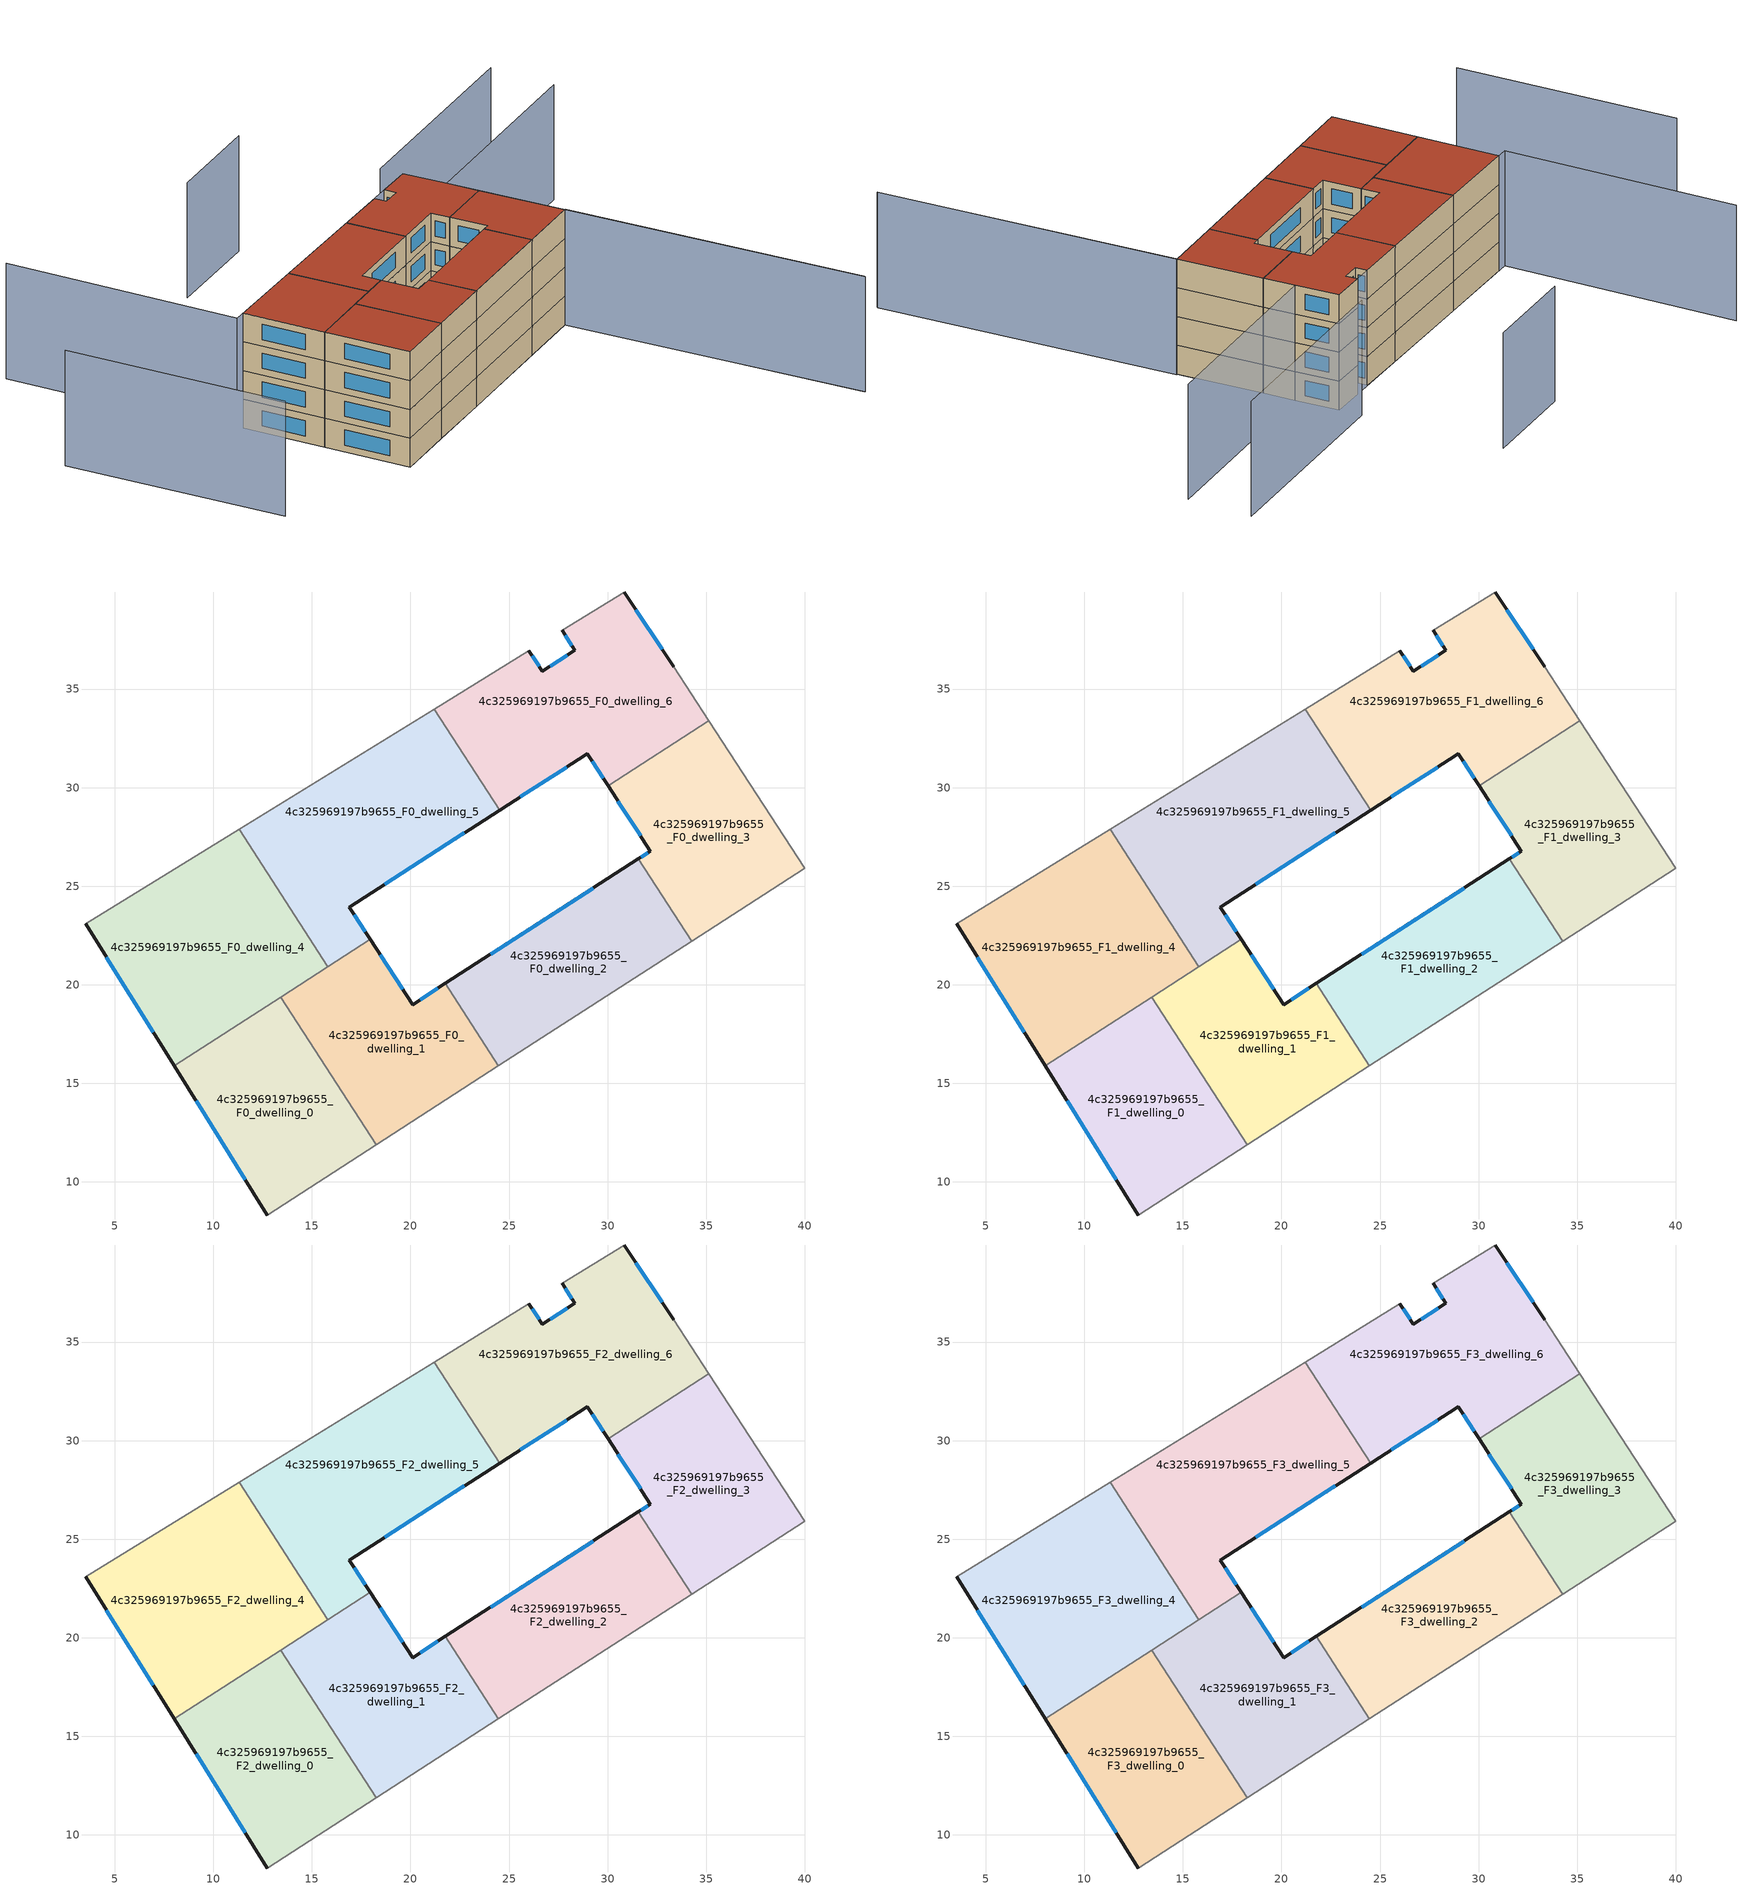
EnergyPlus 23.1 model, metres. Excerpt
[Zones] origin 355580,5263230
4c325969197b9655_F0_dwelling_0
 floor ground (EU_floor_Construction): 13.42,19.38 18.26,11.89 12.74,8.32 8.02,15.89 z0
 wall outside (EU_wall_Construction): 8.02,15.89 12.74,8.32 z0:3
 wall to 4c325969197b9655_F0_dwelling_1 (EU_wall_Construction): 18.26,11.89 13.42,19.38 z0:3
 wall adiabatic (EU_wall_Construction): 12.74,8.32 18.26,11.89 z0:3
 wall to 4c325969197b9655_F0_dwelling_4 (EU_wall_Construction): 13.42,19.38 8.02,15.89 z0:3
 window (EU_Window_Construction): 9.13,14.11 11.63,10.1 z0.7:2.3
4c325969197b9655_F0_dwelling_1
 floor ground (EU_floor_Construction): 21.77,20.07 24.46,15.89 18.26,11.89 13.42,19.38 17.96,22.3 20.11,18.99 z0
 wall outside (EU_wall_Construction): 21.77,20.07 20.11,18.99 17.96,22.3 z0:3
 wall to 4c325969197b9655_F0_dwelling_2 (EU_wall_Construction): 24.46,15.89 21.77,20.07 z0:3
 wall adiabatic (EU_wall_Construction): 18.26,11.89 24.46,15.89 z0:3
 wall to 4c325969197b9655_F0_dwelling_5 (EU_wall_Construction): 17.96,22.3 15.81,20.92 z0:3
 wall to 4c325969197b9655_F0_dwelling_4 (EU_wall_Construction): 15.81,20.92 13.42,19.38 z0:3
 window (EU_Window_Construction): 19.6,19.77 18.46,21.53 / 21.38,19.81 20.5,19.24 z0.7:2.3
4c325969197b9655_F0_dwelling_2
 floor ground (EU_floor_Construction): 31.56,26.39 34.26,22.21 24.46,15.89 21.77,20.07 z0
 wall outside (EU_wall_Construction): 31.56,26.39 21.77,20.07 z0:3
 wall to 4c325969197b9655_F0_dwelling_3 (EU_wall_Construction): 34.26,22.21 31.56,26.39 z0:3
 wall adiabatic (EU_wall_Construction): 24.46,15.89 34.26,22.21 z0:3
 window (EU_Window_Construction): 29.26,24.9 24.07,21.55 z0.7:2.3
4c325969197b9655_F0_dwelling_3
 floor ground (EU_floor_Construction): 35.14,33.39 40,25.91 34.26,22.21 31.56,26.39 32.17,26.78 30.02,30.09 z0
 wall outside (EU_wall_Construction): 30.02,30.09 32.17,26.78 31.56,26.39 z0:3
 wall to 4c325969197b9655_F0_dwelling_6 (EU_wall_Construction): 35.14,33.39 30.02,30.09 z0:3
 wall adiabatic (EU_wall_Construction): 34.26,22.21 40,25.91 35.14,33.39 z0:3
 window (EU_Window_Construction): 30.53,29.32 31.67,27.56 / 32.03,26.69 31.71,26.48 z0.7:2.3
4c325969197b9655_F0_dwelling_4
 floor ground (EU_floor_Construction): 11.32,27.89 15.82,20.92 8.02,15.89 3.53,23.09 z0
 wall outside (EU_wall_Construction): 3.53,23.09 8.02,15.89 z0:3
 wall to 4c325969197b9655_F0_dwelling_5 (EU_wall_Construction): 15.82,20.92 11.32,27.89 z0:3
 wall adiabatic (EU_wall_Construction): 11.32,27.89 3.53,23.09 z0:3
 window (EU_Window_Construction): 4.58,21.4 6.96,17.58 z0.7:2.3
4c325969197b9655_F0_dwelling_5
 floor ground (EU_floor_Construction): 21.21,33.99 24.53,28.86 16.9,23.93 17.96,22.3 15.82,20.92 11.32,27.89 z0
 wall outside (EU_wall_Construction): 17.96,22.3 16.9,23.93 24.53,28.86 z0:3
 wall adiabatic (EU_wall_Construction): 21.21,33.99 11.32,27.89 z0:3
 wall to 4c325969197b9655_F0_dwelling_6 (EU_wall_Construction): 24.53,28.86 21.21,33.99 z0:3
 window (EU_Window_Construction): 18.69,25.09 22.73,27.7 / 17.71,22.69 17.15,23.55 z0.7:2.3
4c325969197b9655_F0_dwelling_6
 floor ground (EU_floor_Construction): 33.35,36.14 35.14,33.39 30.02,30.09 28.96,31.72 24.53,28.86 21.21,33.99 26.01,36.94 26.69,35.9 28.34,36.96 27.69,37.98 30.85,39.92 z0
 wall outside (EU_wall_Construction): 33.35,36.14 30.85,39.92 / 24.53,28.86 28.96,31.72 30.02,30.09 / 27.69,37.98 28.34,36.96 26.69,35.9 26.01,36.94 z0:3
 wall adiabatic (EU_wall_Construction): 35.14,33.39 33.35,36.14 / 26.01,36.94 21.21,33.99 / 30.85,39.92 27.69,37.98 z0:3
 window (EU_Window_Construction): 32.76,37.03 31.44,39.03 / 29.21,31.34 29.77,30.47 / 25.57,29.53 27.92,31.05 / 26.53,36.14 26.17,36.7 / 27.95,36.71 27.08,36.15 / 27.84,37.74 28.19,37.2 z0.7:2.3
4c325969197b9655_F1_dwelling_0
 floor to 4c325969197b9655_F0_dwelling_0 (EU_floor_Construction): 13.42,19.38 18.26,11.89 12.74,8.32 8.02,15.89 z3
 wall outside (EU_wall_Construction): 8.02,15.89 12.74,8.32 z3:6
 wall to 4c325969197b9655_F1_dwelling_1 (EU_wall_Construction): 18.26,11.89 13.42,19.38 z3:6
 wall adiabatic (EU_wall_Construction): 12.74,8.32 18.26,11.89 z3:6
 wall to 4c325969197b9655_F1_dwelling_4 (EU_wall_Construction): 13.42,19.38 8.02,15.89 z3:6
 window (EU_Window_Construction): 9.13,14.11 11.63,10.1 z3.7:5.3
4c325969197b9655_F1_dwelling_1
 floor to 4c325969197b9655_F0_dwelling_1 (EU_floor_Construction): 21.77,20.07 24.46,15.89 18.26,11.89 13.42,19.38 17.96,22.3 20.11,18.99 z3
 wall outside (EU_wall_Construction): 21.77,20.07 20.11,18.99 17.96,22.3 z3:6
 wall to 4c325969197b9655_F1_dwelling_2 (EU_wall_Construction): 24.46,15.89 21.77,20.07 z3:6
 wall adiabatic (EU_wall_Construction): 18.26,11.89 24.46,15.89 z3:6
 wall to 4c325969197b9655_F1_dwelling_5 (EU_wall_Construction): 17.96,22.3 15.81,20.92 z3:6
 wall to 4c325969197b9655_F1_dwelling_4 (EU_wall_Construction): 15.81,20.92 13.42,19.38 z3:6
 window (EU_Window_Construction): 19.6,19.77 18.46,21.53 / 21.38,19.81 20.5,19.24 z3.7:5.3
4c325969197b9655_F1_dwelling_2
 floor to 4c325969197b9655_F0_dwelling_2 (EU_floor_Construction): 31.56,26.39 34.26,22.21 24.46,15.89 21.77,20.07 z3
 wall outside (EU_wall_Construction): 31.56,26.39 21.77,20.07 z3:6
 wall to 4c325969197b9655_F1_dwelling_3 (EU_wall_Construction): 34.26,22.21 31.56,26.39 z3:6
 wall adiabatic (EU_wall_Construction): 24.46,15.89 34.26,22.21 z3:6
 window (EU_Window_Construction): 29.26,24.9 24.07,21.55 z3.7:5.3
4c325969197b9655_F1_dwelling_3
 floor to 4c325969197b9655_F0_dwelling_3 (EU_floor_Construction): 35.14,33.39 40,25.91 34.26,22.21 31.56,26.39 32.17,26.78 30.02,30.09 z3
 wall outside (EU_wall_Construction): 30.02,30.09 32.17,26.78 31.56,26.39 z3:6
 wall to 4c325969197b9655_F1_dwelling_6 (EU_wall_Construction): 35.14,33.39 30.02,30.09 z3:6
 wall adiabatic (EU_wall_Construction): 34.26,22.21 40,25.91 35.14,33.39 z3:6
 window (EU_Window_Construction): 30.53,29.32 31.67,27.56 / 32.03,26.69 31.71,26.48 z3.7:5.3
4c325969197b9655_F1_dwelling_4
 floor to 4c325969197b9655_F0_dwelling_4 (EU_floor_Construction): 11.32,27.89 15.82,20.92 8.02,15.89 3.53,23.09 z3
 wall outside (EU_wall_Construction): 3.53,23.09 8.02,15.89 z3:6
 wall to 4c325969197b9655_F1_dwelling_5 (EU_wall_Construction): 15.82,20.92 11.32,27.89 z3:6
 wall adiabatic (EU_wall_Construction): 11.32,27.89 3.53,23.09 z3:6
 window (EU_Window_Construction): 4.58,21.4 6.96,17.58 z3.7:5.3
4c325969197b9655_F1_dwelling_5
 floor to 4c325969197b9655_F0_dwelling_5 (EU_floor_Construction): 21.21,33.99 24.53,28.86 16.9,23.93 17.96,22.3 15.82,20.92 11.32,27.89 z3
 wall outside (EU_wall_Construction): 17.96,22.3 16.9,23.93 24.53,28.86 z3:6
 wall adiabatic (EU_wall_Construction): 21.21,33.99 11.32,27.89 z3:6
 wall to 4c325969197b9655_F1_dwelling_6 (EU_wall_Construction): 24.53,28.86 21.21,33.99 z3:6
 window (EU_Window_Construction): 18.69,25.09 22.73,27.7 / 17.71,22.69 17.15,23.55 z3.7:5.3
4c325969197b9655_F1_dwelling_6
 floor to 4c325969197b9655_F0_dwelling_6 (EU_floor_Construction): 33.35,36.14 35.14,33.39 30.02,30.09 28.96,31.72 24.53,28.86 21.21,33.99 26.01,36.94 26.69,35.9 28.34,36.96 27.69,37.98 30.85,39.92 z3
 wall outside (EU_wall_Construction): 33.35,36.14 30.85,39.92 / 24.53,28.86 28.96,31.72 30.02,30.09 / 27.69,37.98 28.34,36.96 26.69,35.9 26.01,36.94 z3:6
 wall adiabatic (EU_wall_Construction): 35.14,33.39 33.35,36.14 / 26.01,36.94 21.21,33.99 / 30.85,39.92 27.69,37.98 z3:6
 window (EU_Window_Construction): 32.76,37.03 31.44,39.03 / 29.21,31.34 29.77,30.47 / 25.57,29.53 27.92,31.05 / 26.53,36.14 26.17,36.7 / 27.95,36.71 27.08,36.15 / 27.84,37.74 28.19,37.2 z3.7:5.3
4c325969197b9655_F2_dwelling_0
 floor to 4c325969197b9655_F1_dwelling_0 (EU_floor_Construction): 13.42,19.38 18.26,11.89 12.74,8.32 8.02,15.89 z6
 wall outside (EU_wall_Construction): 8.02,15.89 12.74,8.32 z6:9
 wall to 4c325969197b9655_F2_dwelling_1 (EU_wall_Construction): 18.26,11.89 13.42,19.38 z6:9
 wall adiabatic (EU_wall_Construction): 12.74,8.32 18.26,11.89 z6:9
 wall to 4c325969197b9655_F2_dwelling_4 (EU_wall_Construction): 13.42,19.38 8.02,15.89 z6:9
 window (EU_Window_Construction): 9.13,14.11 11.63,10.1 z6.7:8.3
4c325969197b9655_F2_dwelling_1
 floor to 4c325969197b9655_F1_dwelling_1 (EU_floor_Construction): 21.77,20.07 24.46,15.89 18.26,11.89 13.42,19.38 17.96,22.3 20.11,18.99 z6
 wall outside (EU_wall_Construction): 21.77,20.07 20.11,18.99 17.96,22.3 z6:9
 wall to 4c325969197b9655_F2_dwelling_2 (EU_wall_Construction): 24.46,15.89 21.77,20.07 z6:9
 wall adiabatic (EU_wall_Construction): 18.26,11.89 24.46,15.89 z6:9
 wall to 4c325969197b9655_F2_dwelling_5 (EU_wall_Construction): 17.96,22.3 15.81,20.92 z6:9
 wall to 4c325969197b9655_F2_dwelling_4 (EU_wall_Construction): 15.81,20.92 13.42,19.38 z6:9
 window (EU_Window_Construction): 19.6,19.77 18.46,21.53 / 21.38,19.81 20.5,19.24 z6.7:8.3
4c325969197b9655_F2_dwelling_2
 floor to 4c325969197b9655_F1_dwelling_2 (EU_floor_Construction): 31.56,26.39 34.26,22.21 24.46,15.89 21.77,20.07 z6
 wall outside (EU_wall_Construction): 31.56,26.39 21.77,20.07 z6:9
 wall to 4c325969197b9655_F2_dwelling_3 (EU_wall_Construction): 34.26,22.21 31.56,26.39 z6:9
 wall adiabatic (EU_wall_Construction): 24.46,15.89 34.26,22.21 z6:9
 window (EU_Window_Construction): 29.26,24.9 24.07,21.55 z6.7:8.3
4c325969197b9655_F2_dwelling_3
 floor to 4c325969197b9655_F1_dwelling_3 (EU_floor_Construction): 35.14,33.39 40,25.91 34.26,22.21 31.56,26.39 32.17,26.78 30.02,30.09 z6
 wall outside (EU_wall_Construction): 30.02,30.09 32.17,26.78 31.56,26.39 z6:9
 wall to 4c325969197b9655_F2_dwelling_6 (EU_wall_Construction): 35.14,33.39 30.02,30.09 z6:9
 wall adiabatic (EU_wall_Construction): 34.26,22.21 40,25.91 35.14,33.39 z6:9
 window (EU_Window_Construction): 30.53,29.32 31.67,27.56 / 32.03,26.69 31.71,26.48 z6.7:8.3
4c325969197b9655_F2_dwelling_4
 floor to 4c325969197b9655_F1_dwelling_4 (EU_floor_Construction): 11.32,27.89 15.82,20.92 8.02,15.89 3.53,23.09 z6
 wall outside (EU_wall_Construction): 3.53,23.09 8.02,15.89 z6:9
 wall to 4c325969197b9655_F2_dwelling_5 (EU_wall_Construction): 15.82,20.92 11.32,27.89 z6:9
 wall adiabatic (EU_wall_Construction): 11.32,27.89 3.53,23.09 z6:9
 window (EU_Window_Construction): 4.58,21.4 6.96,17.58 z6.7:8.3
4c325969197b9655_F2_dwelling_5
 floor to 4c325969197b9655_F1_dwelling_5 (EU_floor_Construction): 21.21,33.99 24.53,28.86 16.9,23.93 17.96,22.3 15.82,20.92 11.32,27.89 z6
 wall outside (EU_wall_Construction): 17.96,22.3 16.9,23.93 24.53,28.86 z6:9
 wall adiabatic (EU_wall_Construction): 21.21,33.99 11.32,27.89 z6:9
 wall to 4c325969197b9655_F2_dwelling_6 (EU_wall_Construction): 24.53,28.86 21.21,33.99 z6:9
 window (EU_Window_Construction): 18.69,25.09 22.73,27.7 / 17.71,22.69 17.15,23.55 z6.7:8.3
4c325969197b9655_F2_dwelling_6
 floor to 4c325969197b9655_F1_dwelling_6 (EU_floor_Construction): 33.35,36.14 35.14,33.39 30.02,30.09 28.96,31.72 24.53,28.86 21.21,33.99 26.01,36.94 26.69,35.9 28.34,36.96 27.69,37.98 30.85,39.92 z6
 wall outside (EU_wall_Construction): 33.35,36.14 30.85,39.92 / 24.53,28.86 28.96,31.72 30.02,30.09 / 27.69,37.98 28.34,36.96 26.69,35.9 26.01,36.94 z6:9
 wall adiabatic (EU_wall_Construction): 35.14,33.39 33.35,36.14 / 26.01,36.94 21.21,33.99 / 30.85,39.92 27.69,37.98 z6:9
 window (EU_Window_Construction): 32.76,37.03 31.44,39.03 / 29.21,31.34 29.77,30.47 / 25.57,29.53 27.92,31.05 / 26.53,36.14 26.17,36.7 / 27.95,36.71 27.08,36.15 / 27.84,37.74 28.19,37.2 z6.7:8.3
4c325969197b9655_F3_dwelling_0
 floor to 4c325969197b9655_F2_dwelling_0 (EU_floor_Construction): 13.42,19.38 18.26,11.89 12.74,8.32 8.02,15.89 z9
 wall outside (EU_wall_Construction): 8.02,15.89 12.74,8.32 z9:12
 wall to 4c325969197b9655_F3_dwelling_1 (EU_wall_Construction): 18.26,11.89 13.42,19.38 z9:12
 wall adiabatic (EU_wall_Construction): 12.74,8.32 18.26,11.89 z9:12
 wall to 4c325969197b9655_F3_dwelling_4 (EU_wall_Construction): 13.42,19.38 8.02,15.89 z9:12
 window (EU_Window_Construction): 9.13,14.11 11.63,10.1 z9.7:11.3
 roof outside (EU_roof_Construction): 18.26,11.89 13.42,19.38 8.02,15.89 12.74,8.32 z12
4c325969197b9655_F3_dwelling_1
 floor to 4c325969197b9655_F2_dwelling_1 (EU_floor_Construction): 21.77,20.07 24.46,15.89 18.26,11.89 13.42,19.38 17.96,22.3 20.11,18.99 z9
 wall outside (EU_wall_Construction): 21.77,20.07 20.11,18.99 17.96,22.3 z9:12
 wall to 4c325969197b9655_F3_dwelling_2 (EU_wall_Construction): 24.46,15.89 21.77,20.07 z9:12
 wall adiabatic (EU_wall_Construction): 18.26,11.89 24.46,15.89 z9:12
 wall to 4c325969197b9655_F3_dwelling_5 (EU_wall_Construction): 17.96,22.3 15.81,20.92 z9:12
 wall to 4c325969197b9655_F3_dwelling_4 (EU_wall_Construction): 15.81,20.92 13.42,19.38 z9:12
 window (EU_Window_Construction): 19.6,19.77 18.46,21.53 / 21.38,19.81 20.5,19.24 z9.7:11.3
 roof outside (EU_roof_Construction): 24.46,15.89 21.77,20.07 20.11,18.99 17.96,22.3 13.42,19.38 18.26,11.89 z12
4c325969197b9655_F3_dwelling_2
 floor to 4c325969197b9655_F2_dwelling_2 (EU_floor_Construction): 31.56,26.39 34.26,22.21 24.46,15.89 21.77,20.07 z9
 wall outside (EU_wall_Construction): 31.56,26.39 21.77,20.07 z9:12
 wall to 4c325969197b9655_F3_dwelling_3 (EU_wall_Construction): 34.26,22.21 31.56,26.39 z9:12
 wall adiabatic (EU_wall_Construction): 24.46,15.89 34.26,22.21 z9:12
 window (EU_Window_Construction): 29.26,24.9 24.07,21.55 z9.7:11.3
 roof outside (EU_roof_Construction): 34.26,22.21 31.56,26.39 21.77,20.07 24.46,15.89 z12
4c325969197b9655_F3_dwelling_3
 floor to 4c325969197b9655_F2_dwelling_3 (EU_floor_Construction): 35.14,33.39 40,25.91 34.26,22.21 31.56,26.39 32.17,26.78 30.02,30.09 z9
 wall outside (EU_wall_Construction): 30.02,30.09 32.17,26.78 31.56,26.39 z9:12
 wall to 4c325969197b9655_F3_dwelling_6 (EU_wall_Construction): 35.14,33.39 30.02,30.09 z9:12
 wall adiabatic (EU_wall_Construction): 34.26,22.21 40,25.91 35.14,33.39 z9:12
 window (EU_Window_Construction): 30.53,29.32 31.67,27.56 / 32.03,26.69 31.71,26.48 z9.7:11.3
 roof outside (EU_roof_Construction): 40,25.91 35.14,33.39 30.02,30.09 32.17,26.78 31.56,26.39 34.26,22.21 z12
4c325969197b9655_F3_dwelling_4
 floor to 4c325969197b9655_F2_dwelling_4 (EU_floor_Construction): 11.32,27.89 15.82,20.92 8.02,15.89 3.53,23.09 z9
 wall outside (EU_wall_Construction): 3.53,23.09 8.02,15.89 z9:12
 wall to 4c325969197b9655_F3_dwelling_5 (EU_wall_Construction): 15.82,20.92 11.32,27.89 z9:12
 wall adiabatic (EU_wall_Construction): 11.32,27.89 3.53,23.09 z9:12
 window (EU_Window_Construction): 4.58,21.4 6.96,17.58 z9.7:11.3
 roof outside (EU_roof_Construction): 15.82,20.92 11.32,27.89 3.53,23.09 8.02,15.89 z12
4c325969197b9655_F3_dwelling_5
 floor to 4c325969197b9655_F2_dwelling_5 (EU_floor_Construction): 21.21,33.99 24.53,28.86 16.9,23.93 17.96,22.3 15.82,20.92 11.32,27.89 z9
 wall outside (EU_wall_Construction): 17.96,22.3 16.9,23.93 24.53,28.86 z9:12
 wall adiabatic (EU_wall_Construction): 21.21,33.99 11.32,27.89 z9:12
 wall to 4c325969197b9655_F3_dwelling_6 (EU_wall_Construction): 24.53,28.86 21.21,33.99 z9:12
 window (EU_Window_Construction): 18.69,25.09 22.73,27.7 / 17.71,22.69 17.15,23.55 z9.7:11.3
 roof outside (EU_roof_Construction): 17.96,22.3 16.9,23.93 24.53,28.86 21.21,33.99 11.32,27.89 15.82,20.92 z12
4c325969197b9655_F3_dwelling_6
 floor to 4c325969197b9655_F2_dwelling_6 (EU_floor_Construction): 33.35,36.14 35.14,33.39 30.02,30.09 28.96,31.72 24.53,28.86 21.21,33.99 26.01,36.94 26.69,35.9 28.34,36.96 27.69,37.98 30.85,39.92 z9
 wall outside (EU_wall_Construction): 33.35,36.14 30.85,39.92 / 24.53,28.86 28.96,31.72 30.02,30.09 / 27.69,37.98 28.34,36.96 26.69,35.9 26.01,36.94 z9:12
 wall adiabatic (EU_wall_Construction): 35.14,33.39 33.35,36.14 / 26.01,36.94 21.21,33.99 / 30.85,39.92 27.69,37.98 z9:12
 window (EU_Window_Construction): 32.76,37.03 31.44,39.03 / 29.21,31.34 29.77,30.47 / 25.57,29.53 27.92,31.05 / 26.53,36.14 26.17,36.7 / 27.95,36.71 27.08,36.15 / 27.84,37.74 28.19,37.2 z9.7:11.3
 roof outside (EU_roof_Construction): 35.14,33.39 33.35,36.14 30.85,39.92 27.69,37.98 28.34,36.96 26.69,35.9 26.01,36.94 21.21,33.99 24.53,28.86 28.96,31.72 30.02,30.09 z12
shading: -14.56,24.99 -2.36,5.62 / 12.74,8.32 40.06,25.96 / 40.06,25.96 56.86,-0.05 / 56.89,-0.1 33.35,36.14 / 33.35,36.14 52.22,48.39 / 30.85,39.92 2.53,22.48 / 2.53,22.48 -10.16,43.09 / 21.77,54.42 12.75,48.63 / 48.99,54.41 29.62,41.91 z0:12
[Building]
EU S2 Campaign: North Axis=0; Terrain=City; Solar Distribution=FullExterior
[Site:Location]
Budapest.Ferenc.Liszt.Intl.AP: Latitude=47.437; Longitude=19.256; Time Zone=1; Elevation=185
[SizingPeriod:WeatherFileDays]
AnnualSizingPeriod: Begin Month=1; Begin Day of Month=1; End Month=12; End Day of Month=31; Day of Week for Start Day=Monday; Use Weather File Daylight Saving Period=No; Use Weather File Rain and Snow Indicators=No
[MATERIAL]
EU_InternalMass_Material: Roughness=MediumRough; Thickness=0.1; Conductivity=1; Density=1800; Specific Heat=900; Thermal Absorptance=0.9; Solar Absorptance=0.7; Visible Absorptance=0.7
[MATERIAL:NOMASS] Roughness=MediumRough; Thermal Absorptance=0.9; Solar Absorptance=0.7; Visible Absorptance=0.7
Name | Thermal Resistance
EU_wall_NoMass | 0.832559
EU_roof_NoMass | 1.39638
EU_floor_NoMass | 0.872794
[WINDOWMATERIAL:SIMPLEGLAZINGSYSTEM]
EU_Window_SimpleGlazing: UFactor=2.79869; Solar Heat Gain Coefficient=0.75; Visible Transmittance=0.75
[CONSTRUCTION]
EU_wall_Construction: EU_wall_NoMass
EU_roof_Construction: EU_roof_NoMass
EU_floor_Construction: EU_floor_NoMass
EU_Window_Construction: EU_Window_SimpleGlazing
EU_InternalMass_Construction: EU_InternalMass_Material
[ZONE] Type=1; Multiplier=1; Ceiling Height=autocalculate; Floor Area=autocalculate; Part of Total Floor Area=Yes
Name | Volume
4c325969197b9655_F0_dwelling_0; 4c325969197b9655_F1_dwelling_0; 4c325969197b9655_F2_dwelling_0; 4c325969197b9655_F3_dwelling_0 | 174.016
4c325969197b9655_F0_dwelling_1; 4c325969197b9655_F1_dwelling_1; 4c325969197b9655_F2_dwelling_1; 4c325969197b9655_F3_dwelling_1 | 174.027
4c325969197b9655_F0_dwelling_2; 4c325969197b9655_F1_dwelling_2; 4c325969197b9655_F2_dwelling_2; 4c325969197b9655_F3_dwelling_2 | 174.029
4c325969197b9655_F0_dwelling_3; 4c325969197b9655_F1_dwelling_3; 4c325969197b9655_F2_dwelling_3; 4c325969197b9655_F3_dwelling_3 | 174.032
4c325969197b9655_F0_dwelling_4; 4c325969197b9655_F1_dwelling_4; 4c325969197b9655_F2_dwelling_4; 4c325969197b9655_F3_dwelling_4 | 232.022
4c325969197b9655_F0_dwelling_5; 4c325969197b9655_F1_dwelling_5; 4c325969197b9655_F2_dwelling_5; 4c325969197b9655_F3_dwelling_5 | 232.031
4c325969197b9655_F0_dwelling_6; 4c325969197b9655_F1_dwelling_6; 4c325969197b9655_F2_dwelling_6; 4c325969197b9655_F3_dwelling_6 | 232.034
[INTERNALMASS] Construction=EU_InternalMass_Construction
Name | Zone or ZoneList | Surface Area
4c325969197b9655_F0_dwelling_0_EU_InternalMass | 4c325969197b9655_F0_dwelling_0 | 58.0055
4c325969197b9655_F0_dwelling_1_EU_InternalMass | 4c325969197b9655_F0_dwelling_1 | 58.0091
4c325969197b9655_F0_dwelling_2_EU_InternalMass | 4c325969197b9655_F0_dwelling_2 | 58.0097
4c325969197b9655_F0_dwelling_3_EU_InternalMass | 4c325969197b9655_F0_dwelling_3 | 58.0106
4c325969197b9655_F0_dwelling_4_EU_InternalMass | 4c325969197b9655_F0_dwelling_4 | 77.3406
4c325969197b9655_F0_dwelling_5_EU_InternalMass | 4c325969197b9655_F0_dwelling_5 | 77.3433
4c325969197b9655_F0_dwelling_6_EU_InternalMass | 4c325969197b9655_F0_dwelling_6 | 77.3449
4c325969197b9655_F1_dwelling_0_EU_InternalMass | 4c325969197b9655_F1_dwelling_0 | 58.0055
4c325969197b9655_F1_dwelling_1_EU_InternalMass | 4c325969197b9655_F1_dwelling_1 | 58.0091
4c325969197b9655_F1_dwelling_2_EU_InternalMass | 4c325969197b9655_F1_dwelling_2 | 58.0097
4c325969197b9655_F1_dwelling_3_EU_InternalMass | 4c325969197b9655_F1_dwelling_3 | 58.0106
4c325969197b9655_F1_dwelling_4_EU_InternalMass | 4c325969197b9655_F1_dwelling_4 | 77.3406
4c325969197b9655_F1_dwelling_5_EU_InternalMass | 4c325969197b9655_F1_dwelling_5 | 77.3433
4c325969197b9655_F1_dwelling_6_EU_InternalMass | 4c325969197b9655_F1_dwelling_6 | 77.3449
4c325969197b9655_F2_dwelling_0_EU_InternalMass | 4c325969197b9655_F2_dwelling_0 | 58.0055
4c325969197b9655_F2_dwelling_1_EU_InternalMass | 4c325969197b9655_F2_dwelling_1 | 58.0091
4c325969197b9655_F2_dwelling_2_EU_InternalMass | 4c325969197b9655_F2_dwelling_2 | 58.0097
4c325969197b9655_F2_dwelling_3_EU_InternalMass | 4c325969197b9655_F2_dwelling_3 | 58.0106
4c325969197b9655_F2_dwelling_4_EU_InternalMass | 4c325969197b9655_F2_dwelling_4 | 77.3406
4c325969197b9655_F2_dwelling_5_EU_InternalMass | 4c325969197b9655_F2_dwelling_5 | 77.3433
4c325969197b9655_F2_dwelling_6_EU_InternalMass | 4c325969197b9655_F2_dwelling_6 | 77.3449
4c325969197b9655_F3_dwelling_0_EU_InternalMass | 4c325969197b9655_F3_dwelling_0 | 58.0055
4c325969197b9655_F3_dwelling_1_EU_InternalMass | 4c325969197b9655_F3_dwelling_1 | 58.0091
4c325969197b9655_F3_dwelling_2_EU_InternalMass | 4c325969197b9655_F3_dwelling_2 | 58.0097
4c325969197b9655_F3_dwelling_3_EU_InternalMass | 4c325969197b9655_F3_dwelling_3 | 58.0106
4c325969197b9655_F3_dwelling_4_EU_InternalMass | 4c325969197b9655_F3_dwelling_4 | 77.3406
4c325969197b9655_F3_dwelling_5_EU_InternalMass | 4c325969197b9655_F3_dwelling_5 | 77.3433
4c325969197b9655_F3_dwelling_6_EU_InternalMass | 4c325969197b9655_F3_dwelling_6 | 77.3449
[OTHEREQUIPMENT] Fuel Type=Electricity; Design Level Calculation Method=Watts/Area; Power per Zone Floor Area=1; Fraction Latent=0; Fraction Radiant=0; Fraction Lost=0; Carbon Dioxide Generation Rate=0; EndUse Subcategory=EU_Step8_InternalGains
Name | Zone or ZoneList or Space or SpaceList | Schedule
EU_Step8_InternalGain_4c325969197b9655_F0_dwelling_0_f000 | 4c325969197b9655_F0_dwelling_0 | EU_Step8_GainSchedule_4c325969197b9655_F0_dwelling_0_f000
EU_Step8_InternalGain_4c325969197b9655_F0_dwelling_1_f000 | 4c325969197b9655_F0_dwelling_1 | EU_Step8_GainSchedule_4c325969197b9655_F0_dwelling_1_f000
EU_Step8_InternalGain_4c325969197b9655_F0_dwelling_2_f000 | 4c325969197b9655_F0_dwelling_2 | EU_Step8_GainSchedule_4c325969197b9655_F0_dwelling_2_f000
EU_Step8_InternalGain_4c325969197b9655_F0_dwelling_3_f000 | 4c325969197b9655_F0_dwelling_3 | EU_Step8_GainSchedule_4c325969197b9655_F0_dwelling_3_f000
EU_Step8_InternalGain_4c325969197b9655_F0_dwelling_4_f000 | 4c325969197b9655_F0_dwelling_4 | EU_Step8_GainSchedule_4c325969197b9655_F0_dwelling_4_f000
EU_Step8_InternalGain_4c325969197b9655_F0_dwelling_5_f000 | 4c325969197b9655_F0_dwelling_5 | EU_Step8_GainSchedule_4c325969197b9655_F0_dwelling_5_f000
EU_Step8_InternalGain_4c325969197b9655_F0_dwelling_6_f000 | 4c325969197b9655_F0_dwelling_6 | EU_Step8_GainSchedule_4c325969197b9655_F0_dwelling_6_f000
EU_Step8_InternalGain_4c325969197b9655_F1_dwelling_0_f000 | 4c325969197b9655_F1_dwelling_0 | EU_Step8_GainSchedule_4c325969197b9655_F1_dwelling_0_f000
EU_Step8_InternalGain_4c325969197b9655_F1_dwelling_1_f000 | 4c325969197b9655_F1_dwelling_1 | EU_Step8_GainSchedule_4c325969197b9655_F1_dwelling_1_f000
EU_Step8_InternalGain_4c325969197b9655_F1_dwelling_2_f000 | 4c325969197b9655_F1_dwelling_2 | EU_Step8_GainSchedule_4c325969197b9655_F1_dwelling_2_f000
EU_Step8_InternalGain_4c325969197b9655_F1_dwelling_3_f000 | 4c325969197b9655_F1_dwelling_3 | EU_Step8_GainSchedule_4c325969197b9655_F1_dwelling_3_f000
EU_Step8_InternalGain_4c325969197b9655_F1_dwelling_4_f000 | 4c325969197b9655_F1_dwelling_4 | EU_Step8_GainSchedule_4c325969197b9655_F1_dwelling_4_f000
EU_Step8_InternalGain_4c325969197b9655_F1_dwelling_5_f000 | 4c325969197b9655_F1_dwelling_5 | EU_Step8_GainSchedule_4c325969197b9655_F1_dwelling_5_f000
EU_Step8_InternalGain_4c325969197b9655_F1_dwelling_6_f000 | 4c325969197b9655_F1_dwelling_6 | EU_Step8_GainSchedule_4c325969197b9655_F1_dwelling_6_f000
EU_Step8_InternalGain_4c325969197b9655_F2_dwelling_0_f000 | 4c325969197b9655_F2_dwelling_0 | EU_Step8_GainSchedule_4c325969197b9655_F2_dwelling_0_f000
EU_Step8_InternalGain_4c325969197b9655_F2_dwelling_1_f000 | 4c325969197b9655_F2_dwelling_1 | EU_Step8_GainSchedule_4c325969197b9655_F2_dwelling_1_f000
EU_Step8_InternalGain_4c325969197b9655_F2_dwelling_2_f000 | 4c325969197b9655_F2_dwelling_2 | EU_Step8_GainSchedule_4c325969197b9655_F2_dwelling_2_f000
EU_Step8_InternalGain_4c325969197b9655_F2_dwelling_3_f000 | 4c325969197b9655_F2_dwelling_3 | EU_Step8_GainSchedule_4c325969197b9655_F2_dwelling_3_f000
EU_Step8_InternalGain_4c325969197b9655_F2_dwelling_4_f000 | 4c325969197b9655_F2_dwelling_4 | EU_Step8_GainSchedule_4c325969197b9655_F2_dwelling_4_f000
EU_Step8_InternalGain_4c325969197b9655_F2_dwelling_5_f000 | 4c325969197b9655_F2_dwelling_5 | EU_Step8_GainSchedule_4c325969197b9655_F2_dwelling_5_f000
EU_Step8_InternalGain_4c325969197b9655_F2_dwelling_6_f000 | 4c325969197b9655_F2_dwelling_6 | EU_Step8_GainSchedule_4c325969197b9655_F2_dwelling_6_f000
EU_Step8_InternalGain_4c325969197b9655_F3_dwelling_0_f000 | 4c325969197b9655_F3_dwelling_0 | EU_Step8_GainSchedule_4c325969197b9655_F3_dwelling_0_f000
EU_Step8_InternalGain_4c325969197b9655_F3_dwelling_1_f000 | 4c325969197b9655_F3_dwelling_1 | EU_Step8_GainSchedule_4c325969197b9655_F3_dwelling_1_f000
EU_Step8_InternalGain_4c325969197b9655_F3_dwelling_2_f000 | 4c325969197b9655_F3_dwelling_2 | EU_Step8_GainSchedule_4c325969197b9655_F3_dwelling_2_f000
EU_Step8_InternalGain_4c325969197b9655_F3_dwelling_3_f000 | 4c325969197b9655_F3_dwelling_3 | EU_Step8_GainSchedule_4c325969197b9655_F3_dwelling_3_f000
EU_Step8_InternalGain_4c325969197b9655_F3_dwelling_4_f000 | 4c325969197b9655_F3_dwelling_4 | EU_Step8_GainSchedule_4c325969197b9655_F3_dwelling_4_f000
EU_Step8_InternalGain_4c325969197b9655_F3_dwelling_5_f000 | 4c325969197b9655_F3_dwelling_5 | EU_Step8_GainSchedule_4c325969197b9655_F3_dwelling_5_f000
EU_Step8_InternalGain_4c325969197b9655_F3_dwelling_6_f000 | 4c325969197b9655_F3_dwelling_6 | EU_Step8_GainSchedule_4c325969197b9655_F3_dwelling_6_f000
[ZONEVENTILATION:DESIGNFLOWRATE] Schedule=EU_AlwaysOn; Design Flow Rate Calculation Method=AirChanges/Hour; Air Changes per Hour=0.475469; Ventilation Type=Natural; Fan Pressure Rise=0; Fan Total Efficiency=1; Constant Term Coefficient=1; Temperature Term Coefficient=0; Velocity Term Coefficient=0; Velocity Squared Term Coefficient=0; Minimum Indoor Temperature=-100; Maximum Indoor Temperature=100; Delta Temperature=-100; Minimum Outdoor Temperature=-100; Maximum Outdoor Temperature=100; Maximum Wind Speed=40
Name | Zone or ZoneList or Space or SpaceList
EU_ConstantAir_4c325969197b9655_F0_dwelling_0 | 4c325969197b9655_F0_dwelling_0
EU_ConstantAir_4c325969197b9655_F0_dwelling_1 | 4c325969197b9655_F0_dwelling_1
EU_ConstantAir_4c325969197b9655_F0_dwelling_2 | 4c325969197b9655_F0_dwelling_2
EU_ConstantAir_4c325969197b9655_F0_dwelling_3 | 4c325969197b9655_F0_dwelling_3
EU_ConstantAir_4c325969197b9655_F0_dwelling_4 | 4c325969197b9655_F0_dwelling_4
EU_ConstantAir_4c325969197b9655_F0_dwelling_5 | 4c325969197b9655_F0_dwelling_5
EU_ConstantAir_4c325969197b9655_F0_dwelling_6 | 4c325969197b9655_F0_dwelling_6
EU_ConstantAir_4c325969197b9655_F1_dwelling_0 | 4c325969197b9655_F1_dwelling_0
EU_ConstantAir_4c325969197b9655_F1_dwelling_1 | 4c325969197b9655_F1_dwelling_1
EU_ConstantAir_4c325969197b9655_F1_dwelling_2 | 4c325969197b9655_F1_dwelling_2
EU_ConstantAir_4c325969197b9655_F1_dwelling_3 | 4c325969197b9655_F1_dwelling_3
EU_ConstantAir_4c325969197b9655_F1_dwelling_4 | 4c325969197b9655_F1_dwelling_4
EU_ConstantAir_4c325969197b9655_F1_dwelling_5 | 4c325969197b9655_F1_dwelling_5
EU_ConstantAir_4c325969197b9655_F1_dwelling_6 | 4c325969197b9655_F1_dwelling_6
EU_ConstantAir_4c325969197b9655_F2_dwelling_0 | 4c325969197b9655_F2_dwelling_0
EU_ConstantAir_4c325969197b9655_F2_dwelling_1 | 4c325969197b9655_F2_dwelling_1
EU_ConstantAir_4c325969197b9655_F2_dwelling_2 | 4c325969197b9655_F2_dwelling_2
EU_ConstantAir_4c325969197b9655_F2_dwelling_3 | 4c325969197b9655_F2_dwelling_3
EU_ConstantAir_4c325969197b9655_F2_dwelling_4 | 4c325969197b9655_F2_dwelling_4
EU_ConstantAir_4c325969197b9655_F2_dwelling_5 | 4c325969197b9655_F2_dwelling_5
EU_ConstantAir_4c325969197b9655_F2_dwelling_6 | 4c325969197b9655_F2_dwelling_6
EU_ConstantAir_4c325969197b9655_F3_dwelling_0 | 4c325969197b9655_F3_dwelling_0
EU_ConstantAir_4c325969197b9655_F3_dwelling_1 | 4c325969197b9655_F3_dwelling_1
EU_ConstantAir_4c325969197b9655_F3_dwelling_2 | 4c325969197b9655_F3_dwelling_2
EU_ConstantAir_4c325969197b9655_F3_dwelling_3 | 4c325969197b9655_F3_dwelling_3
EU_ConstantAir_4c325969197b9655_F3_dwelling_4 | 4c325969197b9655_F3_dwelling_4
EU_ConstantAir_4c325969197b9655_F3_dwelling_5 | 4c325969197b9655_F3_dwelling_5
EU_ConstantAir_4c325969197b9655_F3_dwelling_6 | 4c325969197b9655_F3_dwelling_6
[HVACTEMPLATE:THERMOSTAT] Constant Heating Setpoint=20; Constant Cooling Setpoint=50
EU_HeatOnly_4c325969197b9655_F0_dwelling_0; EU_HeatOnly_4c325969197b9655_F0_dwelling_1; EU_HeatOnly_4c325969197b9655_F0_dwelling_2; EU_HeatOnly_4c325969197b9655_F0_dwelling_3; EU_HeatOnly_4c325969197b9655_F0_dwelling_4; EU_HeatOnly_4c325969197b9655_F0_dwelling_5; EU_HeatOnly_4c325969197b9655_F0_dwelling_6; EU_HeatOnly_4c325969197b9655_F1_dwelling_0; EU_HeatOnly_4c325969197b9655_F1_dwelling_1; EU_HeatOnly_4c325969197b9655_F1_dwelling_2; EU_HeatOnly_4c325969197b9655_F1_dwelling_3; EU_HeatOnly_4c325969197b9655_F1_dwelling_4; EU_HeatOnly_4c325969197b9655_F1_dwelling_5; EU_HeatOnly_4c325969197b9655_F1_dwelling_6; EU_HeatOnly_4c325969197b9655_F2_dwelling_0; EU_HeatOnly_4c325969197b9655_F2_dwelling_1; EU_HeatOnly_4c325969197b9655_F2_dwelling_2; EU_HeatOnly_4c325969197b9655_F2_dwelling_3; EU_HeatOnly_4c325969197b9655_F2_dwelling_4; EU_HeatOnly_4c325969197b9655_F2_dwelling_5; EU_HeatOnly_4c325969197b9655_F2_dwelling_6; EU_HeatOnly_4c325969197b9655_F3_dwelling_0; EU_HeatOnly_4c325969197b9655_F3_dwelling_1; EU_HeatOnly_4c325969197b9655_F3_dwelling_2; EU_HeatOnly_4c325969197b9655_F3_dwelling_3; EU_HeatOnly_4c325969197b9655_F3_dwelling_4; EU_HeatOnly_4c325969197b9655_F3_dwelling_5; EU_HeatOnly_4c325969197b9655_F3_dwelling_6
[HVACTEMPLATE:ZONE:IDEALLOADSAIRSYSTEM] System Availability Schedule=EU_AlwaysOn; Maximum Heating Supply Air Temperature=50; Minimum Cooling Supply Air Temperature=13; Maximum Heating Supply Air Humidity Ratio=0.0156; Minimum Cooling Supply Air Humidity Ratio=0.0077; Heating Limit=NoLimit; Cooling Limit=NoLimit; Heating Availability Schedule=EU_AlwaysOn; Cooling Availability Schedule=EU_CoolingOff; Dehumidification Control Type=ConstantSensibleHeatRatio; Cooling Sensible Heat Ratio=0.7; Dehumidification Setpoint=60; Humidification Control Type=None; Humidification Setpoint=30; Outdoor Air Method=None; Outdoor Air Flow Rate per Person=0.00944; Outdoor Air Flow Rate per Zone Floor Area=0; Outdoor Air Flow Rate per Zone=0; Demand Controlled Ventilation Type=None; Outdoor Air Economizer Type=NoEconomizer; Heat Recovery Type=None; Sensible Heat Recovery Effectiveness=0.7; Latent Heat Recovery Effectiveness=0.65
Name | Template Thermostat
4c325969197b9655_F0_dwelling_0 | EU_HeatOnly_4c325969197b9655_F0_dwelling_0
4c325969197b9655_F0_dwelling_1 | EU_HeatOnly_4c325969197b9655_F0_dwelling_1
4c325969197b9655_F0_dwelling_2 | EU_HeatOnly_4c325969197b9655_F0_dwelling_2
4c325969197b9655_F0_dwelling_3 | EU_HeatOnly_4c325969197b9655_F0_dwelling_3
4c325969197b9655_F0_dwelling_4 | EU_HeatOnly_4c325969197b9655_F0_dwelling_4
4c325969197b9655_F0_dwelling_5 | EU_HeatOnly_4c325969197b9655_F0_dwelling_5
4c325969197b9655_F0_dwelling_6 | EU_HeatOnly_4c325969197b9655_F0_dwelling_6
4c325969197b9655_F1_dwelling_0 | EU_HeatOnly_4c325969197b9655_F1_dwelling_0
4c325969197b9655_F1_dwelling_1 | EU_HeatOnly_4c325969197b9655_F1_dwelling_1
4c325969197b9655_F1_dwelling_2 | EU_HeatOnly_4c325969197b9655_F1_dwelling_2
4c325969197b9655_F1_dwelling_3 | EU_HeatOnly_4c325969197b9655_F1_dwelling_3
4c325969197b9655_F1_dwelling_4 | EU_HeatOnly_4c325969197b9655_F1_dwelling_4
4c325969197b9655_F1_dwelling_5 | EU_HeatOnly_4c325969197b9655_F1_dwelling_5
4c325969197b9655_F1_dwelling_6 | EU_HeatOnly_4c325969197b9655_F1_dwelling_6
4c325969197b9655_F2_dwelling_0 | EU_HeatOnly_4c325969197b9655_F2_dwelling_0
4c325969197b9655_F2_dwelling_1 | EU_HeatOnly_4c325969197b9655_F2_dwelling_1
4c325969197b9655_F2_dwelling_2 | EU_HeatOnly_4c325969197b9655_F2_dwelling_2
4c325969197b9655_F2_dwelling_3 | EU_HeatOnly_4c325969197b9655_F2_dwelling_3
4c325969197b9655_F2_dwelling_4 | EU_HeatOnly_4c325969197b9655_F2_dwelling_4
4c325969197b9655_F2_dwelling_5 | EU_HeatOnly_4c325969197b9655_F2_dwelling_5
4c325969197b9655_F2_dwelling_6 | EU_HeatOnly_4c325969197b9655_F2_dwelling_6
4c325969197b9655_F3_dwelling_0 | EU_HeatOnly_4c325969197b9655_F3_dwelling_0
4c325969197b9655_F3_dwelling_1 | EU_HeatOnly_4c325969197b9655_F3_dwelling_1
4c325969197b9655_F3_dwelling_2 | EU_HeatOnly_4c325969197b9655_F3_dwelling_2
4c325969197b9655_F3_dwelling_3 | EU_HeatOnly_4c325969197b9655_F3_dwelling_3
4c325969197b9655_F3_dwelling_4 | EU_HeatOnly_4c325969197b9655_F3_dwelling_4
4c325969197b9655_F3_dwelling_5 | EU_HeatOnly_4c325969197b9655_F3_dwelling_5
4c325969197b9655_F3_dwelling_6 | EU_HeatOnly_4c325969197b9655_F3_dwelling_6
[SIZING:ZONE] Zone Cooling Design Supply Air Temperature Input Method=SupplyAirTemperature; Zone Cooling Design Supply Air Temperature=13; Zone Heating Design Supply Air Temperature Input Method=SupplyAirTemperature; Zone Heating Design Supply Air Temperature=50; Zone Cooling Design Supply Air Humidity Ratio=0.008; Zone Heating Design Supply Air Humidity Ratio=0.008; Cooling Design Air Flow Method=DesignDay; Cooling Design Air Flow Rate=0; Cooling Minimum Air Flow per Zone Floor Area=0.000762; Cooling Minimum Air Flow=0; Cooling Minimum Air Flow Fraction=0.2; Heating Design Air Flow Method=DesignDay; Heating Design Air Flow Rate=0; Heating Maximum Air Flow per Zone Floor Area=0.002032; Heating Maximum Air Flow=0.141576; Heating Maximum Air Flow Fraction=0.3; Account for Dedicated Outdoor Air System=No; Dedicated Outdoor Air System Control Strategy=NeutralSupplyAir; Dedicated Outdoor Air Low Setpoint Temperature for Design=autosize; Dedicated Outdoor Air High Setpoint Temperature for Design=autosize; Zone Load Sizing Method=Sensible Load Only No Latent Load; Zone Latent Cooling Design Supply Air Humidity Ratio Input Method=HumidityRatioDifference; Zone Cooling Design Supply Air Humidity Ratio Difference=0.005; Zone Latent Heating Design Supply Air Humidity Ratio Input Method=HumidityRatioDifference; Zone Humidification Design Supply Air Humidity Ratio Difference=0.005
4c325969197b9655_F0_dwelling_0; 4c325969197b9655_F0_dwelling_1; 4c325969197b9655_F0_dwelling_2; 4c325969197b9655_F0_dwelling_3; 4c325969197b9655_F0_dwelling_4; 4c325969197b9655_F0_dwelling_5; 4c325969197b9655_F0_dwelling_6; 4c325969197b9655_F1_dwelling_0; 4c325969197b9655_F1_dwelling_1; 4c325969197b9655_F1_dwelling_2; 4c325969197b9655_F1_dwelling_3; 4c325969197b9655_F1_dwelling_4; 4c325969197b9655_F1_dwelling_5; 4c325969197b9655_F1_dwelling_6; 4c325969197b9655_F2_dwelling_0; 4c325969197b9655_F2_dwelling_1; 4c325969197b9655_F2_dwelling_2; 4c325969197b9655_F2_dwelling_3; 4c325969197b9655_F2_dwelling_4; 4c325969197b9655_F2_dwelling_5; 4c325969197b9655_F2_dwelling_6; 4c325969197b9655_F3_dwelling_0; 4c325969197b9655_F3_dwelling_1; 4c325969197b9655_F3_dwelling_2; 4c325969197b9655_F3_dwelling_3; 4c325969197b9655_F3_dwelling_4; 4c325969197b9655_F3_dwelling_5; 4c325969197b9655_F3_dwelling_6
[SCHEDULE:CONSTANT]
Name | Hourly Value
EU_AlwaysOn | 1
EU_CoolingOff | 0
[SCHEDULE:FILE] Column Number=1; Rows to Skip at Top=0; Number of Hours of Data=8760; Column Separator=Comma; Interpolate to Timestep=No; Minutes per Item=60; Adjust Schedule for Daylight Savings=Yes
Name | File
EU_Step8_GainSchedule_4c325969197b9655_F0_dwelling_0_f000 | ../../schedules/4c325969197b9655/4c325969197b9655_F0_dwelling_0_f000_gain.csv
EU_Step8_GainSchedule_4c325969197b9655_F0_dwelling_1_f000 | ../../schedules/4c325969197b9655/4c325969197b9655_F0_dwelling_1_f000_gain.csv
EU_Step8_GainSchedule_4c325969197b9655_F0_dwelling_2_f000 | ../../schedules/4c325969197b9655/4c325969197b9655_F0_dwelling_2_f000_gain.csv
EU_Step8_GainSchedule_4c325969197b9655_F0_dwelling_3_f000 | ../../schedules/4c325969197b9655/4c325969197b9655_F0_dwelling_3_f000_gain.csv
EU_Step8_GainSchedule_4c325969197b9655_F0_dwelling_4_f000 | ../../schedules/4c325969197b9655/4c325969197b9655_F0_dwelling_4_f000_gain.csv
EU_Step8_GainSchedule_4c325969197b9655_F0_dwelling_5_f000 | ../../schedules/4c325969197b9655/4c325969197b9655_F0_dwelling_5_f000_gain.csv
EU_Step8_GainSchedule_4c325969197b9655_F0_dwelling_6_f000 | ../../schedules/4c325969197b9655/4c325969197b9655_F0_dwelling_6_f000_gain.csv
EU_Step8_GainSchedule_4c325969197b9655_F1_dwelling_0_f000 | ../../schedules/4c325969197b9655/4c325969197b9655_F1_dwelling_0_f000_gain.csv
EU_Step8_GainSchedule_4c325969197b9655_F1_dwelling_1_f000 | ../../schedules/4c325969197b9655/4c325969197b9655_F1_dwelling_1_f000_gain.csv
EU_Step8_GainSchedule_4c325969197b9655_F1_dwelling_2_f000 | ../../schedules/4c325969197b9655/4c325969197b9655_F1_dwelling_2_f000_gain.csv
EU_Step8_GainSchedule_4c325969197b9655_F1_dwelling_3_f000 | ../../schedules/4c325969197b9655/4c325969197b9655_F1_dwelling_3_f000_gain.csv
EU_Step8_GainSchedule_4c325969197b9655_F1_dwelling_4_f000 | ../../schedules/4c325969197b9655/4c325969197b9655_F1_dwelling_4_f000_gain.csv
EU_Step8_GainSchedule_4c325969197b9655_F1_dwelling_5_f000 | ../../schedules/4c325969197b9655/4c325969197b9655_F1_dwelling_5_f000_gain.csv
EU_Step8_GainSchedule_4c325969197b9655_F1_dwelling_6_f000 | ../../schedules/4c325969197b9655/4c325969197b9655_F1_dwelling_6_f000_gain.csv
EU_Step8_GainSchedule_4c325969197b9655_F2_dwelling_0_f000 | ../../schedules/4c325969197b9655/4c325969197b9655_F2_dwelling_0_f000_gain.csv
EU_Step8_GainSchedule_4c325969197b9655_F2_dwelling_1_f000 | ../../schedules/4c325969197b9655/4c325969197b9655_F2_dwelling_1_f000_gain.csv
EU_Step8_GainSchedule_4c325969197b9655_F2_dwelling_2_f000 | ../../schedules/4c325969197b9655/4c325969197b9655_F2_dwelling_2_f000_gain.csv
EU_Step8_GainSchedule_4c325969197b9655_F2_dwelling_3_f000 | ../../schedules/4c325969197b9655/4c325969197b9655_F2_dwelling_3_f000_gain.csv
EU_Step8_GainSchedule_4c325969197b9655_F2_dwelling_4_f000 | ../../schedules/4c325969197b9655/4c325969197b9655_F2_dwelling_4_f000_gain.csv
EU_Step8_GainSchedule_4c325969197b9655_F2_dwelling_5_f000 | ../../schedules/4c325969197b9655/4c325969197b9655_F2_dwelling_5_f000_gain.csv
EU_Step8_GainSchedule_4c325969197b9655_F2_dwelling_6_f000 | ../../schedules/4c325969197b9655/4c325969197b9655_F2_dwelling_6_f000_gain.csv
EU_Step8_GainSchedule_4c325969197b9655_F3_dwelling_0_f000 | ../../schedules/4c325969197b9655/4c325969197b9655_F3_dwelling_0_f000_gain.csv
EU_Step8_GainSchedule_4c325969197b9655_F3_dwelling_1_f000 | ../../schedules/4c325969197b9655/4c325969197b9655_F3_dwelling_1_f000_gain.csv
EU_Step8_GainSchedule_4c325969197b9655_F3_dwelling_2_f000 | ../../schedules/4c325969197b9655/4c325969197b9655_F3_dwelling_2_f000_gain.csv
EU_Step8_GainSchedule_4c325969197b9655_F3_dwelling_3_f000 | ../../schedules/4c325969197b9655/4c325969197b9655_F3_dwelling_3_f000_gain.csv
EU_Step8_GainSchedule_4c325969197b9655_F3_dwelling_4_f000 | ../../schedules/4c325969197b9655/4c325969197b9655_F3_dwelling_4_f000_gain.csv
EU_Step8_GainSchedule_4c325969197b9655_F3_dwelling_5_f000 | ../../schedules/4c325969197b9655/4c325969197b9655_F3_dwelling_5_f000_gain.csv
EU_Step8_GainSchedule_4c325969197b9655_F3_dwelling_6_f000 | ../../schedules/4c325969197b9655/4c325969197b9655_F3_dwelling_6_f000_gain.csv
